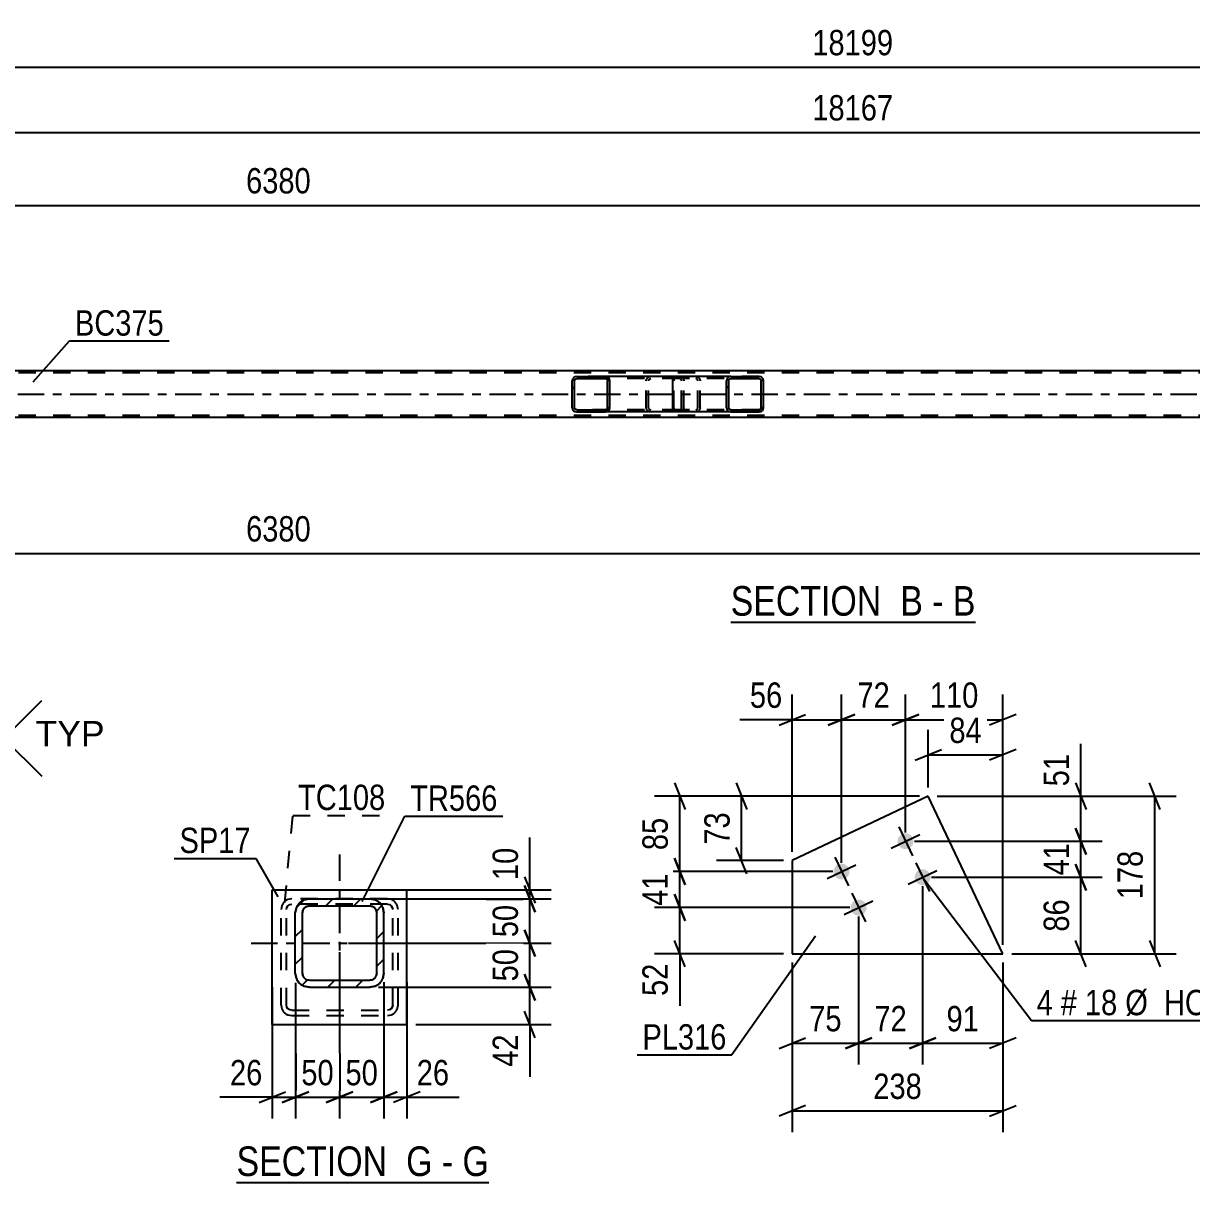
# Model space of a CAD drawing. Header units: millimetres. Extents: x 0 to 841, y 0 to 594.
# Drawn here: x 344.6 to 476.6, y 143 to 274 of the extents above; entities that cross this region are included whole.
import ezdxf

# ---------------------------------------------------------------- set-up
doc = ezdxf.new("R2010")
doc.units = ezdxf.units.MM
doc.linetypes.add('DXK_LINE_DOT2', pattern=[3.9198, 1.9599, -1.9599])
doc.linetypes.add('DXK_LINE_DOT3', pattern=[5.9187, 2.979, -0.9799, 0.9799, -0.9799])
doc.styles.add('Arial', font='ARIAL.TTF', dxfattribs={"height": 0.2})
doc.styles.add('Arial Narrow', font='ARIALN.TTF', dxfattribs={"height": 0.2})

# ---------------------------------------------------------------- blocks, each defined once
blk = doc.blocks.new('Unknown-318887959-12 - 3092')
at = {"color": 6, "linetype": 'Continuous'}
blk.add_line((424.52, 206.34), (452.17, 206.34), dxfattribs=at)
at = {"color": 0, "linetype": 'Continuous'}
for points in [[(442.63, 207.09), (442.63, 210.59), (424.52, 210.59), (424.52, 207.09)], [(446.23, 207.09), (446.23, 210.59), (443.68, 210.59), (443.68, 207.09)], [(448.56, 207.09), (448.56, 210.59), (447.28, 210.59), (447.28, 207.09)], [(452.17, 207.09), (452.17, 210.59), (449.61, 210.59), (449.61, 207.09)]]:
    blk.add_wipeout(points, dxfattribs=at)
at = {"color": 7, "linetype": 'Continuous', "style": 'Arial Narrow'}
for s, p in [('SECTION ', (424.52, 207.09)), ('B', (443.68, 207.09)), ('B', (449.61, 207.09)), ('-', (447.28, 207.09))]:
    blk.add_text(s, height=3.34, dxfattribs=at).set_placement(p)
blk = doc.blocks.new('Unknown-318887959-19 - 7781')
at = {"color": 6, "linetype": 'Continuous'}
blk.add_line((368.7, 143.03), (397.2, 143.03), dxfattribs=at)
at = {"color": 0, "linetype": 'Continuous'}
for points in [[(386.81, 143.78), (386.81, 147.28), (368.7, 147.28), (368.7, 143.78)], [(390.84, 143.78), (390.84, 147.28), (387.86, 147.28), (387.86, 143.78)], [(393.17, 143.78), (393.17, 147.28), (391.89, 147.28), (391.89, 143.78)], [(397.2, 143.78), (397.2, 147.28), (394.22, 147.28), (394.22, 143.78)]]:
    blk.add_wipeout(points, dxfattribs=at)
at = {"color": 7, "linetype": 'Continuous', "style": 'Arial Narrow'}
for s, p in [('SECTION ', (368.7, 143.78)), ('G', (387.86, 143.78)), ('G', (394.22, 143.78)), ('-', (391.89, 143.78))]:
    blk.add_text(s, height=3.34, dxfattribs=at).set_placement(p)
blk = doc.blocks.new('Part-318887959-3194 - 3092')
at = {"linetype": 'Continuous'}
h = blk.add_hatch(dxfattribs=at)
h.set_pattern_fill('', scale=0.7, style=0, pattern_type=0)
h.set_pattern_definition([(45, (410.8406, 233.815), (-1.57154, 1.57154), [])])
h.paths.add_polyline_path([(410.88, 233.63), (410.84, 233.82), (410.73, 233.97), (410.56, 234.07), (410.37, 234.11), (407.13, 234.11), (406.94, 234.07), (406.77, 233.97), (406.66, 233.82), (406.62, 233.63), (406.62, 230.59), (406.66, 230.41), (406.77, 230.25), (406.94, 230.15), (407.13, 230.11), (410.37, 230.11), (410.56, 230.15), (410.73, 230.25), (410.84, 230.41), (410.88, 230.59)])
h.paths.add_polyline_path([(410.6, 230.5), (410.55, 230.42), (410.47, 230.37), (410.37, 230.35), (407.13, 230.35), (407.04, 230.37), (406.95, 230.42), (406.9, 230.5), (406.88, 230.59), (406.88, 233.63), (406.9, 233.72), (406.95, 233.8), (407.04, 233.85), (407.13, 233.87), (410.37, 233.87), (410.47, 233.85), (410.55, 233.8), (410.6, 233.72), (410.62, 233.63), (410.62, 230.59)])
at = {"color": 2, "linetype": 'Continuous'}
for p, q in [((406.66, 233.82), (406.62, 233.63)), ((406.62, 230.59), (406.62, 233.63)), ((406.88, 233.63), (406.9, 233.72)), ((406.88, 230.59), (406.88, 233.63)), ((406.9, 233.72), (406.95, 233.8)), ((407.13, 234.11), (406.94, 234.07)), ((406.95, 233.8), (407.04, 233.85)), ((407.04, 233.85), (407.13, 233.87)), ((407.13, 234.11), (410.37, 234.11)), ((407.13, 233.87), (410.37, 233.87)), ((418.24, 234.11), (410.37, 234.11)), ((410.56, 234.07), (410.37, 234.11)), ((410.37, 233.87), (410.47, 233.85)), ((410.47, 233.85), (410.55, 233.8)), ((410.55, 233.8), (410.6, 233.72)), ((410.6, 233.72), (410.62, 233.63)), ((410.62, 230.59), (410.62, 233.63)), ((410.88, 233.63), (410.84, 233.82)), ((410.88, 230.59), (410.88, 233.63)), ((406.62, 230.59), (406.66, 230.41)), ((406.9, 230.5), (406.88, 230.59)), ((406.95, 230.42), (406.9, 230.5)), ((406.94, 230.15), (407.13, 230.11)), ((407.04, 230.37), (406.95, 230.42)), ((407.13, 230.35), (407.04, 230.37)), ((407.13, 230.35), (410.37, 230.35)), ((407.13, 230.11), (410.37, 230.11)), ((410.47, 230.37), (410.37, 230.35)), ((410.37, 230.11), (410.56, 230.15)), ((418.24, 230.11), (410.37, 230.11)), ((410.55, 230.42), (410.47, 230.37)), ((410.6, 230.5), (410.55, 230.42)), ((410.62, 230.59), (410.6, 230.5)), ((410.84, 230.41), (410.88, 230.59))]:
    blk.add_line(p, q, dxfattribs=at)
at = {"color": 7, "linetype": 'DXK_LINE_DOT2'}
for p, q in [((410.37, 234.11), (407.13, 234.11)), ((418.72, 233.87), (407.13, 233.87)), ((414.97, 233.63), (415.01, 233.82)), ((414.97, 230.59), (414.97, 233.63)), ((415.25, 233.72), (415.23, 233.63)), ((415.23, 230.59), (415.23, 233.63)), ((415.3, 233.8), (415.25, 233.72)), ((415.29, 234.07), (415.48, 234.11)), ((415.3, 233.8), (415.32, 233.82)), ((415.32, 233.82), (415.39, 233.85)), ((415.39, 233.85), (415.48, 233.87)), ((418.72, 234.11), (418.24, 234.11)), ((418.72, 234.11), (418.91, 234.07)), ((418.82, 233.85), (418.72, 233.87)), ((418.9, 233.8), (418.82, 233.85)), ((418.95, 233.72), (418.9, 233.8)), ((418.97, 233.63), (418.95, 233.72)), ((418.97, 230.59), (418.97, 233.63)), ((419.19, 233.82), (419.23, 233.63)), ((419.23, 230.59), (419.23, 233.63)), ((418.72, 230.35), (407.13, 230.35)), ((410.37, 230.11), (407.13, 230.11)), ((415.01, 230.41), (414.97, 230.59)), ((415.23, 230.59), (415.25, 230.5)), ((415.25, 230.5), (415.3, 230.42)), ((415.48, 230.11), (415.29, 230.15)), ((415.3, 230.42), (415.39, 230.37)), ((415.39, 230.37), (415.48, 230.35)), ((418.72, 230.11), (418.24, 230.11)), ((418.72, 230.35), (418.82, 230.37)), ((418.91, 230.15), (418.72, 230.11)), ((418.82, 230.37), (418.9, 230.42)), ((418.9, 230.42), (418.95, 230.5)), ((418.95, 230.5), (418.97, 230.59)), ((419.23, 230.59), (419.19, 230.41))]:
    blk.add_line(p, q, dxfattribs=at)
at = {"color": 2, "linetype": 'Continuous'}
for centre, start, end in [((407.11, 233.61), 110.7583, 155.68), ((410.39, 233.61), 24.3199, 69.2417), ((407.11, 230.61), 204.3199, 249.2417), ((410.39, 230.61), 290.7583, 335.68)]:
    blk.add_arc(centre, 0.496, start, end, dxfattribs=at)
at = {"color": 7, "linetype": 'DXK_LINE_DOT2'}
for centre, start, end in [((415.46, 233.61), 110.7583, 155.68), ((418.74, 233.61), 24.32, 69.2417), ((415.46, 230.61), 204.32, 249.2417), ((418.74, 230.61), 290.7583, 335.68)]:
    blk.add_arc(centre, 0.496, start, end, dxfattribs=at)
blk = doc.blocks.new('Part-318887959-3333 - 3092')
at = {"color": 7, "linetype": 'DXK_LINE_DOT2'}
for p, q in [((769.37, 234.51), (107.25, 234.51)), ((769.37, 229.71), (107.25, 229.71))]:
    blk.add_line(p, q, dxfattribs=at)
at = {"color": 2, "linetype": 'Continuous'}
for p, q in [((500.25, 234.75), (251.03, 234.75)), ((500.25, 229.47), (251.03, 229.47))]:
    blk.add_line(p, q, dxfattribs=at)
at = {"color": 7, "linetype": 'DXK_LINE_DOT3'}
blk.add_line((107.25, 232.11), (769.37, 232.11), dxfattribs=at)
blk = doc.blocks.new('Part-318887959-3334 - 3092')
at = {"linetype": 'Continuous'}
h = blk.add_hatch(dxfattribs=at)
h.set_pattern_fill('', scale=0.7, style=0, pattern_type=0)
h.set_pattern_definition([(45, (428.1855, 233.815), (-1.57154, 1.57154), [])])
h.paths.add_polyline_path([(428.22, 233.63), (428.19, 233.82), (428.08, 233.97), (427.91, 234.07), (427.72, 234.11), (424.54, 234.11), (424.34, 234.07), (424.18, 233.97), (424.07, 233.82), (424.03, 233.63), (424.03, 230.59), (424.07, 230.41), (424.18, 230.25), (424.34, 230.15), (424.54, 230.11), (427.72, 230.11), (427.91, 230.15), (428.08, 230.25), (428.19, 230.41), (428.22, 230.59)])
h.paths.add_polyline_path([(427.95, 230.5), (427.9, 230.42), (427.82, 230.37), (427.72, 230.35), (424.54, 230.35), (424.44, 230.37), (424.36, 230.42), (424.3, 230.5), (424.29, 230.59), (424.29, 233.63), (424.3, 233.72), (424.36, 233.8), (424.44, 233.85), (424.54, 233.87), (427.72, 233.87), (427.82, 233.85), (427.9, 233.8), (427.95, 233.72), (427.97, 233.63), (427.97, 230.59)])
at = {"color": 2, "linetype": 'Continuous'}
for p, q in [((417.97, 233.63), (417.99, 233.82)), ((417.97, 230.59), (417.97, 233.63)), ((417.99, 233.82), (418.04, 233.97)), ((418.04, 233.97), (418.13, 234.07)), ((418.13, 234.07), (418.24, 234.11)), ((424.54, 234.11), (418.24, 234.11)), ((424.07, 233.82), (424.03, 233.63)), ((424.03, 230.59), (424.03, 233.63)), ((424.29, 233.63), (424.3, 233.72)), ((424.29, 230.59), (424.29, 233.63)), ((424.3, 233.72), (424.36, 233.8)), ((424.54, 234.11), (424.34, 234.07)), ((424.36, 233.8), (424.44, 233.85)), ((424.44, 233.85), (424.54, 233.87)), ((424.54, 234.11), (427.72, 234.11)), ((424.54, 233.87), (427.72, 233.87)), ((427.91, 234.07), (427.72, 234.11)), ((427.72, 233.87), (427.82, 233.85)), ((427.82, 233.85), (427.9, 233.8)), ((427.9, 233.8), (427.95, 233.72)), ((427.95, 233.72), (427.97, 233.63)), ((427.97, 230.59), (427.97, 233.63)), ((428.22, 233.63), (428.19, 233.82)), ((428.22, 230.59), (428.22, 233.63)), ((417.99, 230.41), (417.97, 230.59)), ((418.04, 230.25), (417.99, 230.41)), ((418.13, 230.15), (418.04, 230.25)), ((418.24, 230.11), (418.13, 230.15)), ((424.54, 230.11), (418.24, 230.11)), ((424.03, 230.59), (424.07, 230.41)), ((424.3, 230.5), (424.29, 230.59)), ((424.36, 230.42), (424.3, 230.5)), ((424.34, 230.15), (424.54, 230.11)), ((424.44, 230.37), (424.36, 230.42)), ((424.54, 230.35), (424.44, 230.37)), ((424.54, 230.35), (427.72, 230.35)), ((424.54, 230.11), (427.72, 230.11)), ((427.82, 230.37), (427.72, 230.35)), ((427.72, 230.11), (427.91, 230.15)), ((427.9, 230.42), (427.82, 230.37)), ((427.95, 230.5), (427.9, 230.42)), ((427.97, 230.59), (427.95, 230.5)), ((428.19, 230.41), (428.22, 230.59))]:
    blk.add_line(p, q, dxfattribs=at)
at = {"color": 7, "linetype": 'DXK_LINE_DOT2'}
for p, q in [((418.11, 233.72), (418.1, 233.63)), ((418.1, 230.59), (418.1, 233.63)), ((418.14, 233.8), (418.11, 233.72)), ((418.18, 233.85), (418.14, 233.8)), ((418.24, 233.87), (418.18, 233.85)), ((427.72, 233.87), (418.24, 233.87)), ((419.23, 233.87), (419.23, 234.11)), ((420.57, 234.11), (420.76, 234.07)), ((420.67, 233.85), (420.57, 233.87)), ((420.75, 233.8), (420.67, 233.85)), ((420.8, 233.72), (420.75, 233.8)), ((420.82, 233.63), (420.8, 233.72)), ((420.82, 230.59), (420.82, 233.63)), ((421.04, 233.82), (421.07, 233.63)), ((421.07, 230.59), (421.07, 233.63)), ((427.72, 234.11), (424.54, 234.11)), ((418.1, 230.59), (418.11, 230.5)), ((418.11, 230.5), (418.14, 230.42)), ((418.14, 230.42), (418.18, 230.37)), ((418.18, 230.37), (418.24, 230.35)), ((427.72, 230.35), (418.24, 230.35)), ((419.23, 230.11), (419.23, 230.35)), ((420.57, 230.35), (420.67, 230.37)), ((420.76, 230.15), (420.57, 230.11)), ((420.67, 230.37), (420.75, 230.42)), ((420.75, 230.42), (420.8, 230.5)), ((420.8, 230.5), (420.82, 230.59)), ((421.07, 230.59), (421.04, 230.41)), ((427.72, 230.11), (424.54, 230.11))]:
    blk.add_line(p, q, dxfattribs=at)
for centre, start, end in [((420.59, 233.62), 23.8494, 68.8059), ((420.59, 230.61), 291.1941, 336.1506)]:
    blk.add_arc(centre, 0.492, start, end, dxfattribs=at)
at = {"color": 2, "linetype": 'Continuous'}
for centre, start, end in [((424.52, 233.62), 111.1941, 156.1506), ((427.74, 233.62), 23.8494, 68.8059), ((424.52, 230.61), 203.8494, 248.8059), ((427.74, 230.61), 291.1941, 336.1506)]:
    blk.add_arc(centre, 0.492, start, end, dxfattribs=at)
blk = doc.blocks.new('Part-318887959-7936 - 7781')
at = {"color": 2, "linetype": 'Continuous'}
for p, q in [((372.74, 160.9), (372.74, 176.1)), ((372.74, 176.1), (387.94, 176.1)), ((387.94, 160.9), (387.94, 176.1)), ((372.74, 160.9), (387.94, 160.9))]:
    blk.add_line(p, q, dxfattribs=at)
blk = doc.blocks.new('Part-318887959-7867 - 7781')
at = {"linetype": 'Continuous'}
h = blk.add_hatch(dxfattribs=at)
h.set_pattern_fill('', scale=0.7, style=0, pattern_type=0)
h.set_pattern_definition([(45, (376.3245, 174.9775), (-1.57154, 1.57154), [])])
h.paths.add_polyline_path([(376.94, 175.1), (376.32, 174.98), (375.81, 174.63), (375.46, 174.11), (375.34, 173.5), (375.34, 166.7), (375.46, 166.09), (375.81, 165.57), (376.32, 165.22), (376.94, 165.1), (383.74, 165.1), (384.35, 165.22), (384.87, 165.57), (385.22, 166.09), (385.34, 166.7), (385.34, 173.5), (385.22, 174.11), (384.87, 174.63), (384.35, 174.98), (383.74, 175.1)])
h.paths.add_polyline_path([(383.74, 174.3), (384.04, 174.24), (384.3, 174.07), (384.48, 173.81), (384.54, 173.5), (384.54, 166.7), (384.48, 166.39), (384.3, 166.13), (384.04, 165.96), (383.74, 165.9), (376.94, 165.9), (376.63, 165.96), (376.37, 166.13), (376.2, 166.39), (376.14, 166.7), (376.14, 173.5), (376.2, 173.81), (376.37, 174.07), (376.63, 174.24), (376.94, 174.3)])
at = {"color": 7, "linetype": 'DXK_LINE_DOT3'}
for p, q in [((380.34, 180.1), (380.34, 160.1)), ((370.34, 170.1), (390.34, 170.1))]:
    blk.add_line(p, q, dxfattribs=at)
at = {"color": 7, "linetype": 'DXK_LINE_DOT2'}
for p, q in [((376.32, 174.98), (376.94, 175.1)), ((376.94, 174.3), (376.63, 174.24)), ((376.94, 175.1), (383.74, 175.1)), ((376.94, 174.3), (383.74, 174.3)), ((383.74, 175.1), (384.35, 174.98)), ((384.04, 174.24), (383.74, 174.3)), ((375.34, 173.5), (375.46, 174.11)), ((375.34, 166.7), (375.34, 173.5)), ((376.2, 173.81), (376.14, 173.5)), ((376.14, 166.7), (376.14, 173.5)), ((384.54, 173.5), (384.48, 173.81)), ((384.54, 166.7), (384.54, 173.5)), ((385.22, 174.11), (385.34, 173.5)), ((385.34, 166.7), (385.34, 173.5)), ((375.46, 166.09), (375.34, 166.7)), ((376.14, 166.7), (376.2, 166.39)), ((384.48, 166.39), (384.54, 166.7)), ((385.34, 166.7), (385.22, 166.09)), ((376.94, 165.1), (376.32, 165.22)), ((376.63, 165.96), (376.94, 165.9)), ((376.94, 165.9), (383.74, 165.9)), ((376.94, 165.1), (383.74, 165.1)), ((383.74, 165.9), (384.04, 165.96)), ((384.35, 165.22), (383.74, 165.1))]:
    blk.add_line(p, q, dxfattribs=at)
at = {"color": 2, "linetype": 'Continuous'}
for p, q in [((376.94, 175.1), (376.32, 174.98)), ((376.63, 174.24), (376.94, 174.3)), ((376.94, 175.1), (376.94, 175.1)), ((376.94, 175.1), (383.74, 175.1)), ((376.94, 174.3), (376.94, 174.3)), ((376.94, 174.3), (383.74, 174.3)), ((383.74, 175.1), (383.74, 175.1)), ((384.35, 174.98), (383.74, 175.1)), ((383.74, 174.3), (383.74, 174.3)), ((383.74, 174.3), (384.04, 174.24)), ((375.46, 174.11), (375.34, 173.5)), ((375.34, 173.5), (375.34, 173.5)), ((375.34, 166.7), (375.34, 173.5)), ((376.14, 173.5), (376.2, 173.81)), ((376.14, 173.5), (376.14, 173.5)), ((376.14, 166.7), (376.14, 173.5)), ((384.48, 173.81), (384.54, 173.5)), ((384.54, 173.5), (384.54, 173.5)), ((384.54, 166.7), (384.54, 173.5)), ((385.34, 173.5), (385.22, 174.11)), ((385.34, 173.5), (385.34, 173.5)), ((385.34, 166.7), (385.34, 173.5)), ((375.34, 166.7), (375.34, 166.7)), ((375.34, 166.7), (375.46, 166.09)), ((376.14, 166.7), (376.14, 166.7)), ((376.2, 166.39), (376.14, 166.7)), ((384.54, 166.7), (384.48, 166.39)), ((384.54, 166.7), (384.54, 166.7)), ((385.22, 166.09), (385.34, 166.7)), ((385.34, 166.7), (385.34, 166.7)), ((376.32, 165.22), (376.94, 165.1)), ((376.94, 165.9), (376.63, 165.96)), ((376.94, 165.9), (376.94, 165.9)), ((376.94, 165.9), (383.74, 165.9)), ((376.94, 165.1), (376.94, 165.1)), ((376.94, 165.1), (383.74, 165.1)), ((384.04, 165.96), (383.74, 165.9)), ((383.74, 165.9), (383.74, 165.9)), ((383.74, 165.1), (384.35, 165.22)), ((383.74, 165.1), (383.74, 165.1))]:
    blk.add_line(p, q, dxfattribs=at)
at = {"color": 7, "linetype": 'DXK_LINE_DOT2'}
for centre, radius, start, end in [((376.94, 173.5), 1.6, 112.5, 157.5), ((376.94, 173.5), 0.8, 112.5, 157.5), ((383.74, 173.5), 0.8, 22.5, 67.5), ((383.74, 173.5), 1.6, 22.5, 67.5), ((376.94, 166.7), 0.8, 202.5, 247.5), ((383.74, 166.7), 0.8, 292.5, 337.5), ((376.94, 166.7), 1.6, 202.5, 247.5), ((383.74, 166.7), 1.6, 292.5, 337.5)]:
    blk.add_arc(centre, radius, start, end, dxfattribs=at)
at = {"color": 2, "linetype": 'Continuous'}
for centre, radius, start, end in [((376.94, 173.5), 1.6, 112.5, 157.5), ((376.94, 173.5), 0.8, 112.5, 157.5), ((383.74, 173.5), 0.8, 22.5, 67.5), ((383.74, 173.5), 1.6, 22.5, 67.5), ((376.94, 166.7), 0.8, 202.5, 247.5), ((383.74, 166.7), 0.8, 292.5, 337.5), ((376.94, 166.7), 1.6, 202.5, 247.5), ((383.74, 166.7), 1.6, 292.5, 337.5)]:
    blk.add_arc(centre, radius, start, end, dxfattribs=at)
blk = doc.blocks.new('Part-318887959-7872 - 7781')
at = {"color": 7, "linetype": 'DXK_LINE_DOT2'}
for p, q in [((373.83, 174.36), (373.74, 173.9)), ((374.38, 174.13), (374.51, 174.32)), ((374.94, 175.1), (374.48, 175.01)), ((374.51, 174.32), (374.71, 174.45)), ((374.71, 174.45), (374.94, 174.5)), ((385.74, 175.1), (374.94, 175.1)), ((374.94, 175.1), (374.94, 175.1)), ((374.94, 174.5), (374.94, 174.5)), ((385.74, 174.5), (374.94, 174.5)), ((385.74, 175.1), (385.74, 175.1)), ((386.2, 175.01), (385.74, 175.1)), ((385.74, 174.5), (385.74, 174.5)), ((385.74, 174.5), (385.97, 174.45)), ((385.97, 174.45), (386.16, 174.32)), ((386.16, 174.32), (386.29, 174.13)), ((386.94, 173.9), (386.85, 174.36)), ((373.74, 163.1), (373.74, 173.9)), ((374.34, 173.9), (374.38, 174.13)), ((374.34, 173.9), (374.34, 173.9)), ((374.34, 163.1), (374.34, 173.9)), ((386.29, 174.13), (386.34, 173.9)), ((386.34, 173.9), (386.34, 173.9)), ((386.34, 163.1), (386.34, 173.9)), ((386.94, 163.1), (386.94, 173.9)), ((373.74, 163.1), (373.83, 162.64)), ((374.34, 163.1), (374.34, 163.1)), ((374.38, 162.87), (374.34, 163.1)), ((374.51, 162.68), (374.38, 162.87)), ((374.71, 162.55), (374.51, 162.68)), ((374.94, 162.5), (374.71, 162.55)), ((374.94, 162.5), (374.94, 162.5)), ((374.94, 162.5), (385.74, 162.5)), ((385.97, 162.55), (385.74, 162.5)), ((385.74, 162.5), (385.74, 162.5)), ((386.16, 162.68), (385.97, 162.55)), ((386.29, 162.87), (386.16, 162.68)), ((386.34, 163.1), (386.29, 162.87)), ((386.34, 163.1), (386.34, 163.1)), ((386.85, 162.64), (386.94, 163.1)), ((374.48, 161.99), (374.94, 161.9)), ((374.94, 161.9), (385.74, 161.9)), ((374.94, 161.9), (374.94, 161.9)), ((385.74, 161.9), (386.2, 161.99)), ((385.74, 161.9), (385.74, 161.9))]:
    blk.add_line(p, q, dxfattribs=at)
for centre, start, end in [((374.94, 173.9), 112.5, 157.5), ((385.74, 173.9), 22.5, 67.5), ((374.94, 163.1), 202.5, 247.5), ((385.74, 163.1), 292.5, 337.5)]:
    blk.add_arc(centre, 1.2, start, end, dxfattribs=at)
blk = doc.blocks.new('Bolt-318887959-8266 - 8260')
at = {"linetype": 'Continuous'}
for points in [[(445.08, 181.99, -1), (443.46, 181.22, -1)], [(437.85, 178.56, -1), (436.23, 177.79, -1)], [(447.01, 177.92, -1), (445.38, 177.15, -1)], [(439.78, 174.49, -1), (438.15, 173.72, -1)]]:
    blk.add_hatch(color=1, dxfattribs=at).paths.add_polyline_path(points)
at = {"color": 1, "linetype": 'Continuous'}
for p, q in [((442.64, 180.83), (445.9, 182.37)), ((443.5, 183.23), (445.04, 179.97)), ((436.27, 179.8), (437.81, 176.55)), ((435.41, 177.41), (438.67, 178.95)), ((444.57, 176.76), (447.82, 178.3)), ((445.43, 179.16), (446.97, 175.91)), ((438.2, 175.74), (439.74, 172.48)), ((437.34, 173.34), (440.59, 174.88))]:
    blk.add_line(p, q, dxfattribs=at)
blk = doc.blocks.new('Part-318887959-8271 - 8260')
at = {"color": 2, "linetype": 'Continuous'}
for p, q in [((446.84, 186.69), (431.48, 179.41)), ((455.26, 168.9), (446.84, 186.69)), ((431.48, 179.41), (431.48, 168.9)), ((431.48, 168.9), (455.26, 168.9))]:
    blk.add_line(p, q, dxfattribs=at)
blk = doc.blocks.new('StraightDimension-318887959-3421 - 3092')
at = {"color": 7, "linetype": 'Continuous'}
blk.add_line((97.03, 261.69), (779.59, 261.69), dxfattribs=at)
at = {"color": 0}
blk.add_wipeout([(443.48, 262.44), (443.48, 266.64), (433.14, 266.64), (433.14, 262.44)], dxfattribs=at)
at = {"color": 3, "style": 'Arial Narrow'}
blk.add_text('18167', height=2.863, dxfattribs=at).set_placement((433.74, 263.04))
blk = doc.blocks.new('StraightDimension-318887959-3442 - 3092')
at = {"color": 7, "linetype": 'Continuous'}
blk.add_line((96.39, 269.06), (780.23, 269.06), dxfattribs=at)
at = {"color": 0}
blk.add_wipeout([(443.48, 269.81), (443.48, 274.01), (433.14, 274.01), (433.14, 269.81)], dxfattribs=at)
at = {"color": 3, "style": 'Arial Narrow'}
blk.add_text('18199', height=2.863, dxfattribs=at).set_placement((433.74, 270.41))
blk = doc.blocks.new('StraightDimension-318887959-3457 - 3092')
at = {"color": 7, "linetype": 'Continuous'}
blk.add_line((245.83, 253.45), (501.05, 253.45), dxfattribs=at)
at = {"color": 0}
blk.add_wipeout([(377.69, 254.2), (377.69, 258.4), (369.18, 258.4), (369.18, 254.2)], dxfattribs=at)
at = {"color": 3, "style": 'Arial Narrow'}
blk.add_text('6380', height=2.863, dxfattribs=at).set_placement((369.78, 254.8))
blk = doc.blocks.new('StraightDimension-318887959-3572 - 3092')
at = {"color": 7, "linetype": 'Continuous'}
blk.add_line((245.83, 214.12), (501.05, 214.12), dxfattribs=at)
at = {"color": 0}
blk.add_wipeout([(377.69, 214.87), (377.69, 219.07), (369.18, 219.07), (369.18, 214.87)], dxfattribs=at)
at = {"color": 3, "style": 'Arial Narrow'}
blk.add_text('6380', height=2.863, dxfattribs=at).set_placement((369.78, 215.47))
blk = doc.blocks.new('StraightDimension-318887959-7958 - 7781')
at = {"color": 7, "linetype": 'Continuous'}
for p, q in [((380.34, 169.09), (380.34, 150.28)), ((385.34, 165.7), (385.34, 150.28)), ((378.84, 152.08), (381.84, 153.28)), ((386.84, 153.28), (383.84, 152.08)), ((380.34, 152.68), (385.34, 152.68))]:
    blk.add_line(p, q, dxfattribs=at)
at = {"color": 0}
blk.add_wipeout([(385.26, 153.43), (385.26, 157.63), (380.41, 157.63), (380.41, 153.43)], dxfattribs=at)
at = {"color": 3, "style": 'Arial Narrow'}
blk.add_text('50', height=2.863, dxfattribs=at).set_placement((381.01, 154.03))
blk = doc.blocks.new('StraightDimension-318887959-8030 - 7781')
at = {"color": 7, "linetype": 'Continuous'}
for p, q in [((401.24, 176.59), (402.44, 173.59)), ((384.74, 175.09), (404.24, 175.09)), ((401.84, 170.09), (401.84, 175.09)), ((402.44, 168.59), (401.24, 171.59)), ((381.34, 170.09), (404.24, 170.09))]:
    blk.add_line(p, q, dxfattribs=at)
at = {"color": 0}
blk.add_wipeout([(401.09, 175.02), (396.89, 175.02), (396.89, 170.16), (401.09, 170.16)], dxfattribs=at)
at = {"color": 3, "style": 'Arial Narrow'}
blk.add_text('50', height=2.863, rotation=90.0002, dxfattribs=at).set_placement((400.49, 170.76))
blk = doc.blocks.new('StraightDimension-318887959-7966 - 7781')
at = {"color": 7, "linetype": 'Continuous'}
for p, q in [((380.34, 169.09), (380.34, 150.28)), ((375.35, 165.62), (375.35, 150.28)), ((373.85, 152.08), (376.85, 153.28)), ((381.84, 153.28), (378.84, 152.08)), ((375.35, 152.68), (380.34, 152.68))]:
    blk.add_line(p, q, dxfattribs=at)
at = {"color": 0}
blk.add_wipeout([(380.27, 153.43), (380.27, 157.63), (375.42, 157.63), (375.42, 153.43)], dxfattribs=at)
at = {"color": 3, "style": 'Arial Narrow'}
blk.add_text('50', height=2.863, dxfattribs=at).set_placement((376.02, 154.03))
blk = doc.blocks.new('StraightDimension-318887959-7975 - 7781')
at = {"color": 7, "linetype": 'Continuous'}
for p, q in [((372.74, 165.1), (372.74, 150.28)), ((375.35, 165.62), (375.35, 150.28)), ((371.24, 152.08), (374.24, 153.28)), ((376.85, 153.28), (373.85, 152.08)), ((372.74, 152.68), (366.83, 152.68)), ((372.74, 152.68), (366.83, 152.68)), ((372.74, 152.68), (375.35, 152.68))]:
    blk.add_line(p, q, dxfattribs=at)
at = {"color": 0}
blk.add_wipeout([(372.21, 153.43), (372.21, 157.63), (367.36, 157.63), (367.36, 153.43)], dxfattribs=at)
at = {"color": 3, "style": 'Arial Narrow'}
blk.add_text('26', height=2.863, dxfattribs=at).set_placement((367.96, 154.03))
blk = doc.blocks.new('StraightDimension-318887959-7988 - 7781')
at = {"color": 7, "linetype": 'Continuous'}
for p, q in [((385.34, 165.7), (385.34, 150.28)), ((387.94, 165.7), (387.94, 150.28)), ((383.84, 152.08), (386.84, 153.28)), ((389.44, 153.28), (386.44, 152.08)), ((385.34, 152.68), (387.94, 152.68)), ((387.94, 152.68), (393.84, 152.68)), ((387.94, 152.68), (393.84, 152.68))]:
    blk.add_line(p, q, dxfattribs=at)
at = {"color": 0}
blk.add_wipeout([(393.32, 153.43), (393.32, 157.63), (388.46, 157.63), (388.46, 153.43)], dxfattribs=at)
at = {"color": 3, "style": 'Arial Narrow'}
blk.add_text('26', height=2.863, dxfattribs=at).set_placement((389.06, 154.03))
blk = doc.blocks.new('StraightDimension-318887959-7999 - 7781')
at = {"color": 7, "linetype": 'Continuous'}
for p, q in [((401.24, 171.59), (402.44, 168.59)), ((381.34, 170.09), (404.24, 170.09)), ((401.84, 165.1), (401.84, 170.09)), ((402.44, 163.6), (401.24, 166.6)), ((384.74, 165.1), (404.24, 165.1))]:
    blk.add_line(p, q, dxfattribs=at)
at = {"color": 0}
blk.add_wipeout([(401.09, 170.02), (396.89, 170.02), (396.89, 165.17), (401.09, 165.17)], dxfattribs=at)
at = {"color": 3, "style": 'Arial Narrow'}
blk.add_text('50', height=2.863, rotation=90.0002, dxfattribs=at).set_placement((400.49, 165.77))
blk = doc.blocks.new('StraightDimension-318887959-8007 - 7781')
at = {"color": 7, "linetype": 'Continuous'}
for p, q in [((401.24, 166.6), (402.44, 163.6)), ((384.74, 165.1), (404.24, 165.1)), ((401.84, 160.9), (401.84, 165.1)), ((402.44, 159.4), (401.24, 162.4)), ((388.94, 160.9), (404.24, 160.9)), ((401.84, 160.9), (401.84, 154.99)), ((401.84, 160.9), (401.84, 154.99))]:
    blk.add_line(p, q, dxfattribs=at)
at = {"color": 0}
blk.add_wipeout([(401.09, 160.37), (396.89, 160.37), (396.89, 155.52), (401.09, 155.52)], dxfattribs=at)
at = {"color": 3, "style": 'Arial Narrow'}
blk.add_text('42', height=2.863, rotation=90.0002, dxfattribs=at).set_placement((400.49, 156.12))
blk = doc.blocks.new('StraightDimension-318887959-8017 - 7781')
at = {"color": 7, "linetype": 'Continuous'}
for p, q in [((401.84, 176.1), (401.84, 182.01)), ((401.84, 176.1), (401.84, 182.01)), ((401.24, 177.6), (402.44, 174.6)), ((384.74, 176.1), (404.24, 176.1)), ((402.44, 173.59), (401.24, 176.59)), ((401.84, 175.09), (401.84, 176.1)), ((384.74, 175.09), (404.24, 175.09))]:
    blk.add_line(p, q, dxfattribs=at)
at = {"color": 0}
blk.add_wipeout([(401.09, 181.48), (396.89, 181.48), (396.89, 176.62), (401.09, 176.62)], dxfattribs=at)
at = {"color": 3, "style": 'Arial Narrow'}
blk.add_text('10', height=2.863, rotation=90.0002, dxfattribs=at).set_placement((400.49, 177.22))
blk = doc.blocks.new('StraightDimension-318887959-8287 - 8260')
at = {"color": 7, "linetype": 'Continuous'}
for p, q in [((418.16, 188.19), (419.36, 185.19)), ((445.84, 186.69), (415.91, 186.69)), ((418.76, 178.18), (418.76, 186.69)), ((419.36, 176.68), (418.16, 179.68)), ((436.04, 178.18), (415.91, 178.18))]:
    blk.add_line(p, q, dxfattribs=at)
at = {"color": 0}
blk.add_wipeout([(418.01, 184.86), (413.81, 184.86), (413.81, 180), (418.01, 180)], dxfattribs=at)
at = {"color": 3, "style": 'Arial Narrow'}
blk.add_text('85', height=2.863, rotation=90.0002, dxfattribs=at).set_placement((417.41, 180.6))
blk = doc.blocks.new('StraightDimension-318887959-8279 - 8260')
at = {"color": 7, "linetype": 'Continuous'}
for p, q in [((418.16, 179.68), (419.36, 176.68)), ((436.04, 178.18), (415.91, 178.18)), ((418.76, 174.11), (418.76, 178.18)), ((419.36, 172.61), (418.16, 175.61)), ((437.97, 174.11), (415.91, 174.11))]:
    blk.add_line(p, q, dxfattribs=at)
at = {"color": 0}
blk.add_wipeout([(418.01, 178.57), (413.81, 178.57), (413.81, 173.71), (418.01, 173.71)], dxfattribs=at)
at = {"color": 3, "style": 'Arial Narrow'}
blk.add_text('41', height=2.863, rotation=90.0002, dxfattribs=at).set_placement((417.41, 174.31))
blk = doc.blocks.new('StraightDimension-318887959-8273 - 8260')
at = {"color": 7, "linetype": 'Continuous'}
for p, q in [((418.16, 175.61), (419.36, 172.61)), ((437.97, 174.11), (415.91, 174.11)), ((418.76, 168.9), (418.76, 174.11)), ((419.36, 167.4), (418.16, 170.4)), ((430.48, 168.9), (415.91, 168.9)), ((418.76, 168.9), (418.76, 162.99)), ((418.76, 168.9), (418.76, 162.99))]:
    blk.add_line(p, q, dxfattribs=at)
at = {"color": 0}
blk.add_wipeout([(418.01, 168.37), (413.81, 168.37), (413.81, 163.52), (418.01, 163.52)], dxfattribs=at)
at = {"color": 3, "style": 'Arial Narrow'}
blk.add_text('52', height=2.863, rotation=90.0002, dxfattribs=at).set_placement((417.41, 164.12))
blk = doc.blocks.new('StraightDimension-318887959-8296 - 8260')
at = {"color": 7, "linetype": 'Continuous'}
for p, q in [((431.48, 180.41), (431.48, 198.18)), ((437.04, 179.18), (437.04, 198.18)), ((431.48, 195.33), (425.57, 195.33)), ((431.48, 195.33), (425.57, 195.33)), ((429.98, 194.73), (432.98, 195.93)), ((431.48, 195.33), (437.04, 195.33)), ((438.54, 195.93), (435.54, 194.73))]:
    blk.add_line(p, q, dxfattribs=at)
at = {"color": 0}
blk.add_wipeout([(430.95, 196.08), (430.95, 200.28), (426.09, 200.28), (426.09, 196.08)], dxfattribs=at)
at = {"color": 3, "style": 'Arial Narrow'}
blk.add_text('56', height=2.863, dxfattribs=at).set_placement((426.69, 196.68))
blk = doc.blocks.new('StraightDimension-318887959-8306 - 8260')
at = {"color": 7, "linetype": 'Continuous'}
for p, q in [((444.27, 182.6), (444.27, 198.18)), ((455.26, 169.9), (455.26, 198.18)), ((442.77, 194.73), (445.77, 195.93)), ((444.27, 195.33), (455.26, 195.33)), ((456.76, 195.93), (453.76, 194.73))]:
    blk.add_line(p, q, dxfattribs=at)
at = {"color": 0}
blk.add_wipeout([(453.11, 196.08), (453.11, 200.28), (446.42, 200.28), (446.42, 196.08)], dxfattribs=at)
at = {"color": 3, "style": 'Arial Narrow'}
blk.add_text('110', height=2.863, dxfattribs=at).set_placement((447.02, 196.68))
blk = doc.blocks.new('StraightDimension-318887959-8378 - 8260')
at = {"color": 7, "linetype": 'Continuous'}
for p, q in [((438.97, 173.11), (438.97, 156.38)), ((431.48, 167.9), (431.48, 156.38)), ((429.98, 158.18), (432.98, 159.38)), ((431.48, 158.78), (438.97, 158.78)), ((440.47, 159.38), (437.47, 158.18))]:
    blk.add_line(p, q, dxfattribs=at)
at = {"color": 0}
blk.add_wipeout([(437.65, 159.53), (437.65, 163.73), (432.79, 163.73), (432.79, 159.53)], dxfattribs=at)
at = {"color": 3, "style": 'Arial Narrow'}
blk.add_text('75', height=2.863, dxfattribs=at).set_placement((433.39, 160.13))
blk = doc.blocks.new('StraightDimension-318887959-8314 - 8260')
at = {"color": 7, "linetype": 'Continuous'}
for p, q in [((437.04, 179.18), (437.04, 198.18)), ((444.27, 182.6), (444.27, 198.18)), ((435.54, 194.73), (438.54, 195.93)), ((437.04, 195.33), (444.27, 195.33)), ((445.77, 195.93), (442.77, 194.73))]:
    blk.add_line(p, q, dxfattribs=at)
at = {"color": 0}
blk.add_wipeout([(443.08, 196.08), (443.08, 200.28), (438.23, 200.28), (438.23, 196.08)], dxfattribs=at)
at = {"color": 3, "style": 'Arial Narrow'}
blk.add_text('72', height=2.863, dxfattribs=at).set_placement((438.83, 196.68))
blk = doc.blocks.new('StraightDimension-318887959-8325 - 8260')
at = {"color": 7, "linetype": 'Continuous'}
for p, q in [((473.02, 185.19), (471.82, 188.19)), ((447.84, 186.69), (474.82, 186.69)), ((472.42, 168.9), (472.42, 186.69)), ((471.82, 170.4), (473.02, 167.4)), ((456.26, 168.9), (474.82, 168.9))]:
    blk.add_line(p, q, dxfattribs=at)
at = {"color": 0}
blk.add_wipeout([(471.67, 181.14), (467.47, 181.14), (467.47, 174.45), (471.67, 174.45)], dxfattribs=at)
at = {"color": 3, "style": 'Arial Narrow'}
blk.add_text('178', height=2.863, rotation=90.0002, dxfattribs=at).set_placement((471.07, 175.05))
blk = doc.blocks.new('StraightDimension-318887959-8332 - 8260')
at = {"color": 7, "linetype": 'Continuous'}
for p, q in [((425.15, 188.19), (426.35, 185.19)), ((445.84, 186.69), (422.9, 186.69)), ((425.75, 179.41), (425.75, 186.69)), ((426.35, 177.91), (425.15, 180.91)), ((430.48, 179.41), (422.9, 179.41))]:
    blk.add_line(p, q, dxfattribs=at)
at = {"color": 0}
blk.add_wipeout([(425, 185.48), (420.8, 185.48), (420.8, 180.62), (425, 180.62)], dxfattribs=at)
at = {"color": 3, "style": 'Arial Narrow'}
blk.add_text('73', height=2.863, rotation=90.0002, dxfattribs=at).set_placement((424.4, 181.22))
blk = doc.blocks.new('StraightDimension-318887959-8341 - 8260')
at = {"color": 7, "linetype": 'Continuous'}
for p, q in [((431.48, 167.9), (431.48, 148.74)), ((455.26, 167.9), (455.26, 148.74)), ((432.98, 151.74), (429.98, 150.54)), ((431.48, 151.14), (455.26, 151.14)), ((453.76, 150.54), (456.76, 151.74))]:
    blk.add_line(p, q, dxfattribs=at)
at = {"color": 0}
blk.add_wipeout([(446.71, 151.89), (446.71, 156.09), (440.03, 156.09), (440.03, 151.89)], dxfattribs=at)
at = {"color": 3, "style": 'Arial Narrow'}
blk.add_text('238', height=2.863, dxfattribs=at).set_placement((440.63, 152.49))
blk = doc.blocks.new('StraightDimension-318887959-8346 - 8260')
at = {"color": 7, "linetype": 'Continuous'}
for p, q in [((446.84, 187.69), (446.84, 194.21)), ((455.26, 169.9), (455.26, 194.21)), ((445.34, 190.76), (448.34, 191.96)), ((446.84, 191.36), (455.26, 191.36)), ((456.76, 191.96), (453.76, 190.76))]:
    blk.add_line(p, q, dxfattribs=at)
at = {"color": 0}
blk.add_wipeout([(453.48, 192.11), (453.48, 196.31), (448.62, 196.31), (448.62, 192.11)], dxfattribs=at)
at = {"color": 3, "style": 'Arial Narrow'}
blk.add_text('84', height=2.863, dxfattribs=at).set_placement((449.22, 192.71))
blk = doc.blocks.new('StraightDimension-318887959-8355 - 8260')
at = {"color": 7, "linetype": 'Continuous'}
for p, q in [((463.48, 183.1), (464.68, 180.1)), ((445.27, 181.6), (466.48, 181.6)), ((464.08, 177.53), (464.08, 181.6)), ((464.68, 176.03), (463.48, 179.03)), ((447.2, 177.53), (466.48, 177.53))]:
    blk.add_line(p, q, dxfattribs=at)
at = {"color": 0}
blk.add_wipeout([(463.33, 181.99), (459.13, 181.99), (459.13, 177.14), (463.33, 177.14)], dxfattribs=at)
at = {"color": 3, "style": 'Arial Narrow'}
blk.add_text('41', height=2.863, rotation=90.0002, dxfattribs=at).set_placement((462.73, 177.74))
blk = doc.blocks.new('StraightDimension-318887959-8363 - 8260')
at = {"color": 7, "linetype": 'Continuous'}
for p, q in [((464.08, 186.69), (464.08, 192.6)), ((464.08, 186.69), (464.08, 192.6)), ((463.48, 188.19), (464.68, 185.19)), ((447.84, 186.69), (466.48, 186.69)), ((464.08, 181.6), (464.08, 186.69)), ((464.68, 180.1), (463.48, 183.1)), ((445.27, 181.6), (466.48, 181.6))]:
    blk.add_line(p, q, dxfattribs=at)
at = {"color": 0}
blk.add_wipeout([(463.33, 192.07), (459.13, 192.07), (459.13, 187.21), (463.33, 187.21)], dxfattribs=at)
at = {"color": 3, "style": 'Arial Narrow'}
blk.add_text('51', height=2.863, rotation=90.0002, dxfattribs=at).set_placement((462.73, 187.81))
blk = doc.blocks.new('StraightDimension-318887959-8371 - 8260')
at = {"color": 7, "linetype": 'Continuous'}
for p, q in [((463.48, 179.03), (464.68, 176.03)), ((447.2, 177.53), (466.48, 177.53)), ((464.08, 168.9), (464.08, 177.53)), ((464.68, 167.4), (463.48, 170.4)), ((456.26, 168.9), (466.48, 168.9))]:
    blk.add_line(p, q, dxfattribs=at)
at = {"color": 0}
blk.add_wipeout([(463.33, 175.64), (459.13, 175.64), (459.13, 170.79), (463.33, 170.79)], dxfattribs=at)
at = {"color": 3, "style": 'Arial Narrow'}
blk.add_text('86', height=2.863, rotation=90.0002, dxfattribs=at).set_placement((462.73, 171.39))
blk = doc.blocks.new('StraightDimension-318887959-8384 - 8260')
at = {"color": 7, "linetype": 'Continuous'}
for p, q in [((446.2, 176.53), (446.2, 156.38)), ((438.97, 173.11), (438.97, 156.38)), ((437.47, 158.18), (440.47, 159.38)), ((438.97, 158.78), (446.2, 158.78)), ((447.7, 159.38), (444.7, 158.18))]:
    blk.add_line(p, q, dxfattribs=at)
at = {"color": 0}
blk.add_wipeout([(445.01, 159.53), (445.01, 163.73), (440.15, 163.73), (440.15, 159.53)], dxfattribs=at)
at = {"color": 3, "style": 'Arial Narrow'}
blk.add_text('72', height=2.863, dxfattribs=at).set_placement((440.75, 160.13))
blk = doc.blocks.new('StraightDimension-318887959-8392 - 8260')
at = {"color": 7, "linetype": 'Continuous'}
for p, q in [((446.2, 176.53), (446.2, 156.38)), ((455.26, 167.9), (455.26, 156.38)), ((444.7, 158.18), (447.7, 159.38)), ((446.2, 158.78), (455.26, 158.78)), ((456.76, 159.38), (453.76, 158.18))]:
    blk.add_line(p, q, dxfattribs=at)
at = {"color": 0}
blk.add_wipeout([(453.16, 159.53), (453.16, 163.73), (448.3, 163.73), (448.3, 159.53)], dxfattribs=at)
at = {"color": 3, "style": 'Arial Narrow'}
blk.add_text('91', height=2.863, dxfattribs=at).set_placement((448.9, 160.13))
blk = doc.blocks.new('Mark-318887959-3329 - 3092')
at = {"color": 0}
blk.add_wipeout([(360.5, 238.73), (360.5, 241.73), (350.45, 241.73), (350.45, 238.73)], dxfattribs=at)
blk.add_wipeout([(360.5, 238.73), (360.5, 241.73), (350.45, 241.73), (350.45, 238.73)], dxfattribs=at)
at = {"color": 30, "linetype": 'Continuous'}
for p, q in [((345.71, 233.5), (349.85, 238.13)), ((349.85, 238.13), (361.1, 238.13))]:
    blk.add_line(p, q, dxfattribs=at)
at = {"color": 3, "style": 'Arial Narrow'}
blk.add_text('BC375', height=2.863, dxfattribs=at).set_placement((350.45, 238.73))
blk = doc.blocks.new('WeldMark-318887959-6800 - 6523')
at = {"linetype": 'Continuous'}
for points in [[(318.04, 178.24), (315.31, 176.77), (317.03, 179.35)], [(326.46, 178.47), (324.4, 176.17), (325.13, 179.17)]]:
    blk.add_hatch(color=30, dxfattribs=at).paths.add_polyline_path(points)
at = {"color": 30, "linetype": 'Continuous'}
for p, q in [((315.31, 176.77), (333.41, 193.23)), ((324.4, 176.17), (333.41, 193.23)), ((333.41, 193.23), (342.41, 193.23))]:
    blk.add_line(p, q, dxfattribs=at)
at = {"color": 3, "linetype": 'Continuous'}
for q in [(341.12, 188.95), (337.69, 188.95)]:
    blk.add_line((337.69, 193.23), q, dxfattribs=at)
for start, end in [(90, 270), (270, 90)]:
    blk.add_arc((333.41, 193.23), 1.5, start, end, dxfattribs=at)
at = {"color": 0, "linetype": 'Continuous'}
blk.add_wipeout([(353.78, 192.33), (353.78, 195.33), (346.01, 195.33), (346.01, 192.33)], dxfattribs=at)
blk.add_wipeout([(353.78, 192.33), (353.78, 195.33), (346.01, 195.33), (346.01, 192.33)], dxfattribs=at)
at = {"color": 3, "linetype": 'Continuous'}
for q in [(346.69, 197.52), (346.69, 188.95)]:
    blk.add_line((342.41, 193.23), q, dxfattribs=at)
at = {"color": 3, "linetype": 'Continuous', "style": 'Arial'}
blk.add_text('TYP', height=2.865, dxfattribs=at).set_placement((346.01, 192.33))
blk = doc.blocks.new('Mark-318887959-7863 - 7781')
at = {"color": 0}
blk.add_wipeout([(398.18, 185.04), (398.18, 188.04), (388.32, 188.04), (388.32, 185.04)], dxfattribs=at)
blk.add_wipeout([(398.18, 185.04), (398.18, 188.04), (388.32, 188.04), (388.32, 185.04)], dxfattribs=at)
at = {"color": 30, "linetype": 'Continuous'}
for p, q in [((382.9, 174.81), (387.72, 184.44)), ((387.72, 184.44), (398.78, 184.44))]:
    blk.add_line(p, q, dxfattribs=at)
at = {"color": 3, "style": 'Arial Narrow'}
blk.add_text('TR566', height=2.863, dxfattribs=at).set_placement((388.32, 185.04))
blk = doc.blocks.new('Mark-318887959-7868 - 7781')
at = {"color": 0}
blk.add_wipeout([(385.51, 185.13), (385.51, 188.13), (375.65, 188.13), (375.65, 185.13)], dxfattribs=at)
blk.add_wipeout([(385.51, 185.13), (385.51, 188.13), (375.65, 188.13), (375.65, 185.13)], dxfattribs=at)
at = {"color": 30, "linetype": 'DXK_LINE_DOT2'}
for p, q in [((374.16, 174.67), (375.05, 184.53)), ((375.05, 184.53), (386.11, 184.53))]:
    blk.add_line(p, q, dxfattribs=at)
at = {"color": 3, "style": 'Arial Narrow'}
blk.add_text('TC108', height=2.863, dxfattribs=at).set_placement((375.65, 185.13))
blk = doc.blocks.new('Mark-318887959-7932 - 7781')
at = {"color": 0}
blk.add_wipeout([(370.3, 180.27), (370.3, 183.27), (362.26, 183.27), (362.26, 180.27)], dxfattribs=at)
blk.add_wipeout([(370.3, 180.27), (370.3, 183.27), (362.26, 183.27), (362.26, 180.27)], dxfattribs=at)
at = {"color": 30, "linetype": 'Continuous'}
for p in [(361.66, 179.67), (373.4, 175.34)]:
    blk.add_line(p, (370.9, 179.67), dxfattribs=at)
at = {"color": 3, "style": 'Arial Narrow'}
blk.add_text('SP17', height=2.863, dxfattribs=at).set_placement((362.26, 180.27))
blk = doc.blocks.new('Mark-318887959-8262 - 8260')
at = {"color": 0}
for points in [[(460.9, 161.95), (460.9, 164.95), (459.08, 164.95), (459.08, 161.95)], [(463.63, 161.95), (463.63, 164.95), (461.8, 164.95), (461.8, 161.95)], [(468.19, 161.95), (468.19, 164.95), (464.53, 164.95), (464.53, 161.95)], [(484.62, 161.95), (484.62, 164.95), (469.09, 164.95), (469.09, 161.95)]]:
    blk.add_wipeout(points, dxfattribs=at)
for points in [[(460.9, 161.95), (460.9, 164.95), (459.08, 164.95), (459.08, 161.95)], [(463.63, 161.95), (463.63, 164.95), (461.8, 164.95), (461.8, 161.95)], [(468.19, 161.95), (468.19, 164.95), (464.53, 164.95), (464.53, 161.95)], [(484.62, 161.95), (484.62, 164.95), (469.09, 164.95), (469.09, 161.95)]]:
    blk.add_wipeout(points, dxfattribs=at)
at = {"color": 7, "linetype": 'Continuous'}
for p, q in [((446.2, 177.53), (458.48, 161.35)), ((458.48, 161.35), (485.22, 161.35))]:
    blk.add_line(p, q, dxfattribs=at)
at = {"color": 3, "style": 'Arial Narrow'}
for s, height, p in [('4', 2.86, (459.08, 161.95)), ('#', 2.86, (461.8, 161.95)), ('18', 2.863, (464.53, 161.95)), ('Ø  HOLES', 2.863, (469.09, 161.95))]:
    blk.add_text(s, height=height, dxfattribs=at).set_placement(p)
blk = doc.blocks.new('Mark-318887959-8267 - 8260')
at = {"color": 0}
blk.add_wipeout([(424.06, 158.07), (424.06, 161.07), (414.55, 161.07), (414.55, 158.07)], dxfattribs=at)
blk.add_wipeout([(424.06, 158.07), (424.06, 161.07), (414.55, 161.07), (414.55, 158.07)], dxfattribs=at)
at = {"color": 30, "linetype": 'Continuous'}
for p in [(434.11, 170.88), (413.95, 157.47)]:
    blk.add_line(p, (424.66, 157.47), dxfattribs=at)
at = {"color": 3, "style": 'Arial Narrow'}
blk.add_text('PL316', height=2.863, dxfattribs=at).set_placement((414.55, 158.07))

msp = doc.modelspace()

# ---------------------------------------------------------------- block references
for name in ['StraightDimension-318887959-3421 - 3092', 'Part-318887959-3333 - 3092', 'Part-318887959-3194 - 3092', 'Part-318887959-3334 - 3092', 'Unknown-318887959-12 - 3092', 'WeldMark-318887959-6800 - 6523', 'Part-318887959-8271 - 8260', 'Bolt-318887959-8266 - 8260', 'Part-318887959-7867 - 7781', 'Part-318887959-7936 - 7781', 'Part-318887959-7872 - 7781', 'Unknown-318887959-19 - 7781']:
    msp.add_blockref(name, (0, 0))

# ---------------------------------------------------------------- next in the draw order: block references
for name in ['StraightDimension-318887959-3442 - 3092', 'StraightDimension-318887959-3572 - 3092', 'StraightDimension-318887959-8287 - 8260', 'Mark-318887959-7932 - 7781', 'StraightDimension-318887959-7958 - 7781']:
    msp.add_blockref(name, (0, 0))

# ---------------------------------------------------------------- next in the draw order: block references
for name in ['StraightDimension-318887959-3457 - 3092', 'Mark-318887959-3329 - 3092', 'StraightDimension-318887959-8306 - 8260', 'StraightDimension-318887959-8279 - 8260', 'StraightDimension-318887959-8030 - 7781', 'StraightDimension-318887959-7988 - 7781']:
    msp.add_blockref(name, (0, 0))

# ---------------------------------------------------------------- next in the draw order: block references
for name in ['StraightDimension-318887959-8296 - 8260', 'StraightDimension-318887959-8325 - 8260', 'StraightDimension-318887959-8017 - 7781', 'StraightDimension-318887959-8273 - 8260', 'StraightDimension-318887959-7966 - 7781']:
    msp.add_blockref(name, (0, 0))

# ---------------------------------------------------------------- next in the draw order: block references
for name in ['StraightDimension-318887959-8314 - 8260', 'Mark-318887959-7863 - 7781', 'StraightDimension-318887959-8378 - 8260', 'StraightDimension-318887959-7999 - 7781', 'StraightDimension-318887959-7975 - 7781']:
    msp.add_blockref(name, (0, 0))

# ---------------------------------------------------------------- next in the draw order: block references
for name in ['Mark-318887959-7868 - 7781', 'StraightDimension-318887959-8332 - 8260', 'StraightDimension-318887959-8341 - 8260', 'StraightDimension-318887959-8007 - 7781']:
    msp.add_blockref(name, (0, 0))

# ---------------------------------------------------------------- next in the draw order: block references
for name in ['StraightDimension-318887959-8346 - 8260', 'Mark-318887959-8267 - 8260']:
    msp.add_blockref(name, (0, 0))

# ---------------------------------------------------------------- next in the draw order: block references
msp.add_blockref('StraightDimension-318887959-8355 - 8260', (0, 0))

# ---------------------------------------------------------------- next in the draw order: block references
for name in ['StraightDimension-318887959-8363 - 8260', 'StraightDimension-318887959-8371 - 8260']:
    msp.add_blockref(name, (0, 0))

# ---------------------------------------------------------------- next in the draw order: block references
msp.add_blockref('StraightDimension-318887959-8384 - 8260', (0, 0))

# ---------------------------------------------------------------- next in the draw order: block references
msp.add_blockref('StraightDimension-318887959-8392 - 8260', (0, 0))

# ---------------------------------------------------------------- next in the draw order: block references
msp.add_blockref('Mark-318887959-8262 - 8260', (0, 0))

doc.saveas('drawing.dxf')
